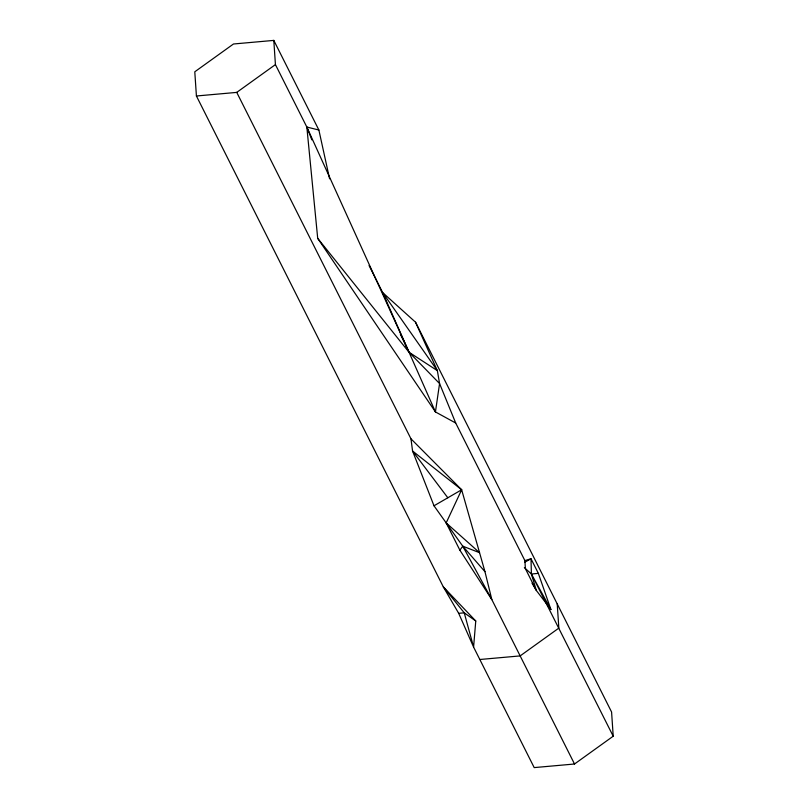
<?xml version="1.0" encoding="UTF-8"?>
<svg xmlns="http://www.w3.org/2000/svg" width="808" height="808" viewBox="0 0 808 808"><rect width="100%" height="100%" fill="white"/><g stroke="black" fill="none" stroke-linecap="round" stroke-linejoin="round"><path stroke-width="1.21" d="M329.583 178.8L318.877 130.027L273.801 40.4L233.482 43.996L194.789 71.791L196.415 95.99L443.319 586.901L475.761 620.988L473.589 647.087L534.199 767.6L574.518 764.004L613.211 736.209L611.585 712.01L415.544 322.22L382.669 292.597L369.064 265.549M574.518 764.004L491.85 599.627L459.893 550.197L446.168 522.907L461.651 489.769L410.979 438.835L236.744 92.395L196.415 95.99M459.893 550.197L462.752 546.178L433.997 505.788L412.555 450.995L410.979 438.835M236.744 92.395L275.427 64.6L273.801 40.4M433.997 505.788L461.651 489.769L484.951 571.65L491.85 599.627L462.752 546.178L479.558 552.692L446.168 522.907M524.907 562.156L531.008 558.772L538.35 573.377L550.905 609.515L536.371 590.517L532.018 583.204M524.897 560.611L531.008 558.772L531.401 574.003L536.371 590.517L525.392 568.68L524.897 560.611L455.702 423.018L439.572 383.558L437.36 370.65L415.544 322.22M538.35 573.377L531.401 574.003L524.362 567.61M458.691 613.333L473.589 647.087L464.246 612.828L443.319 586.901L458.691 613.333L464.246 612.828L475.761 620.988M479.831 659.5L520.16 655.904L558.843 628.109L557.217 603.909M275.427 64.6L306.838 127.048L318.877 130.027M455.702 423.018L435.441 411.939L317.706 238.35L306.838 127.048L409.05 352.268L439.572 383.558L435.441 411.939L382.669 292.597L437.36 370.65L409.05 352.268L317.706 238.35M461.651 489.769L412.555 450.995L447.824 497.779M462.752 546.178L484.951 571.65M550.905 609.515L531.401 574.003L613.211 736.209M400.334 334.118L409.05 352.268M306.838 127.048L311.848 139.855"/></g></svg>
